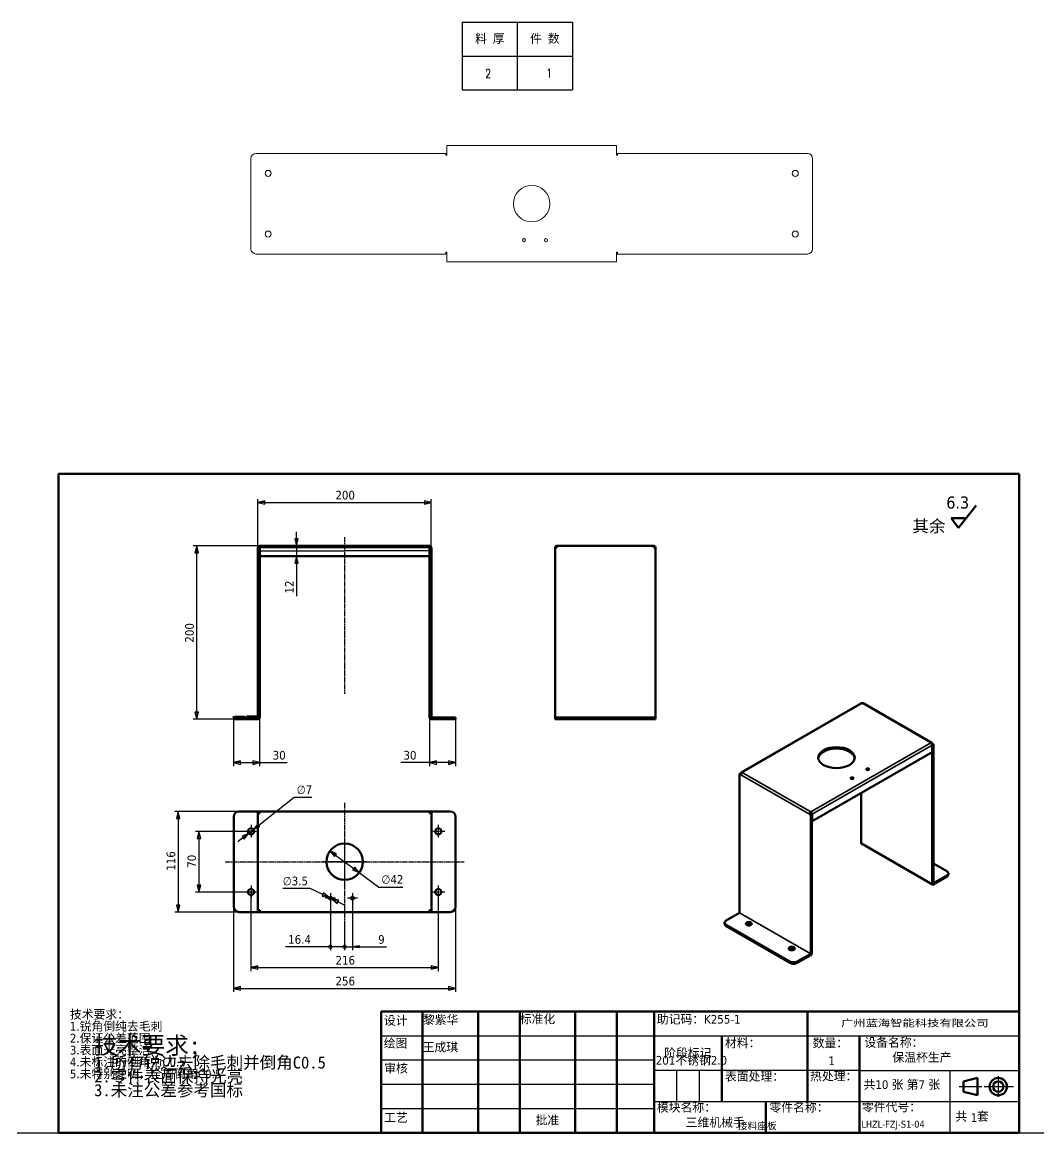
# Model space of a CAD drawing. Header units: millimetres. Extents: x 1472 to 285341, y -86221 to 5170.
# Drawn here: x 20475 to 21648, y -3300 to -2019 of the extents above; entities that cross this region are included whole.
import ezdxf
from ezdxf.enums import TextEntityAlignment as Align

# ---------------------------------------------------------------- set-up
doc = ezdxf.new("R2010")
doc.units = ezdxf.units.MM
doc.linetypes.add('CHAIN', pattern=[0.3543, 0.2362, -0.0295, 0.0591, -0.0295])
for name, color, linetype, lineweight, true_color in [('中心标记 (ISO)', 1, 'Continuous', 25, 0xff0000), ('中心线 (ISO)', 1, 'Continuous', 25, 0xff0000), ('尺寸 (ISO)', 5, 'Continuous', 25, 0x0000ff)]:
    doc.layers.add(name, color=color, linetype=linetype, lineweight=lineweight, true_color=true_color)
for name, color, linetype, lineweight in [('可见 (ISO)', 7, 'Continuous', 50), ('可见窄的 (ISO)', 7, 'Continuous', 35), ('图框 (ISO)', 7, 'Continuous', 70), ('标题 (ISO)', 7, 'Continuous', 50), ('符号 (ISO)', 7, 'Continuous', 25)]:
    doc.layers.add(name, color=color, linetype=linetype, lineweight=lineweight)
doc.styles.add('DIM', font='romans.shx', dxfattribs={"width": 0.8, "bigfont": 'bigfont.shx'})
doc.styles.get("Standard").update_dxf_attribs({"font": 'arial.ttf'})
doc.styles.add('文本样式19', font='tahoma.ttf')
doc.styles.add('文本样式91', font='tahoma.ttf')
doc.styles.add('注释文本 (ISO)', font='tahoma.ttf')
doc.dimstyles.get("Standard").update_dxf_attribs({"dimtxt": 0.18, "dimasz": 0.18, "dimexe": 0.18, "dimexo": 0.0625, "dimgap": 0.09, "dimtad": 0, "dimtih": 1, "dimtoh": 1, "dimdec": 4, "dimzin": 0, "dimdsep": 46, "dimtxsty": 'Standard', "dimcen": 0.09, "dimadec": 0, "dimazin": 0, "dimtfac": 1, "dimtdec": 4, "dimtofl": 0, "dimtmove": 0, "dimatfit": 3, "dimfxl": 0, "dimtolj": 1, "dimtzin": 0, "dimarcsym": 0})
doc.dimstyles.new('默认 (GB)', dxfattribs={"dimscale": 4, "dimtxt": 2.5, "dimasz": 2, "dimexe": 1, "dimexo": 0, "dimgap": 0.75, "dimtad": 1, "dimtoh": 1, "dimrnd": 1e-08, "dimdsep": 46, "dimtxsty": '注释文本 (ISO)', "dimblk": 'Filled-1', "dimcen": 0.09, "dimdle": 10, "dimclrd": 256, "dimclre": 256, "dimclrt": 256, "dimaunit": 1, "dimazin": 2, "dimtfac": 0.8, "dimtdec": 3, "dimtmove": 0, "dimatfit": 3, "dimldrblk": 'Filled-2', "dimfxl": 0, "dimtolj": 1, "dimtzin": 0, "dimlwd": -1, "dimlwe": -1, "dimarcsym": 0})

# ---------------------------------------------------------------- blocks, each defined once
blk = doc.blocks.new('图框 A3-A4')
at = {"layer": '图框 (ISO)'}
for p, q in [((287, 200), (10, 200)), ((10, 200), (10, 10)), ((287, 10), (287, 200)), ((10, 10), (287, 10))]:
    blk.add_line(p, q, dxfattribs=at)
blk = doc.blocks.new('标题栏 GB1')
at = {"layer": '标题 (ISO)'}
for p, q in [((361.15, 211.7), (366.21, 218.12)), ((361.15, 211.7), (359.01, 214.46)), ((359.01, 214.46), (363.33, 214.46)), ((194.57, 65.23), (194.57, 72.23)), ((194.57, 72.23), (378.57, 72.23)), ((206.57, 65.23), (206.57, 72.23)), ((222.57, 65.23), (222.57, 72.23)), ((234.57, 65.23), (234.57, 72.23)), ((250.57, 65.23), (250.57, 72.23)), ((262.57, 65.23), (262.57, 72.23)), ((273.31, 65.23), (273.31, 72.23)), ((317.57, 65.23), (317.57, 72.23)), ((378.57, 72.23), (378.57, 65.23)), ((194.57, 37.23), (194.57, 65.23)), ((206.57, 37.23), (206.57, 65.23)), ((222.57, 44.23), (222.57, 65.23)), ((234.57, 37.23), (234.57, 65.23)), ((250.57, 37.23), (250.57, 65.23)), ((262.57, 37.23), (262.57, 65.23)), ((273.31, 65.23), (273.31, 37.23)), ((317.57, 55.23), (317.57, 65.23)), ((378.57, 65.23), (378.57, 37.23)), ((317.57, 55.23), (317.57, 46.23)), ((366.57, 53.06), (362.57, 52.06)), ((362.57, 52.06), (362.57, 49.06)), ((366.57, 48.06), (366.57, 53.06)), ((362.57, 49.06), (366.57, 48.06)), ((305.57, 46.23), (305.57, 37.23)), ((222.57, 44.23), (222.57, 37.23)), ((378.57, 37.23), (194.57, 37.23))]:
    blk.add_line(p, q, dxfattribs=at)
at = {"layer": '标题 (ISO)', "lineweight": 25}
for p, q in [((194.57, 65.23), (273.31, 65.23)), ((273.31, 65.23), (378.57, 65.23)), ((194.57, 58.23), (273.31, 58.23)), ((332.57, 55.23), (273.31, 55.23)), ((279.81, 55.23), (279.81, 46.23)), ((286.31, 55.23), (286.31, 46.23)), ((332.57, 55.23), (378.57, 55.23)), ((358.57, 55.23), (358.57, 46.23)), ((372.58, 53.56), (372.58, 47.56)), ((194.57, 51.23), (273.31, 51.23)), ((361.32, 50.56), (367.88, 50.56)), ((368.55, 50.56), (370.07, 50.56)), ((370.07, 50.56), (376.97, 50.56)), ((273.31, 46.23), (378.57, 46.23)), ((358.57, 46.23), (358.57, 37.23)), ((194.57, 44.23), (273.31, 44.23))]:
    blk.add_line(p, q, dxfattribs=at)
at = {"layer": '标题 (ISO)', "lineweight": 50}
for p, q in [((292.81, 65.23), (292.81, 46.23)), ((332.57, 65.23), (332.57, 37.23))]:
    blk.add_line(p, q, dxfattribs=at)
at = {"layer": '标题 (ISO)'}
for radius in [2.5, 1.5]:
    blk.add_circle((372.57, 50.56), radius, dxfattribs=at)
at = {"layer": '标题 (ISO)', "style": '注释文本 (ISO)'}
blk.add_text('阶段标记', height=2.5, dxfattribs=at).set_placement((283.06, 60.23), align=Align.MIDDLE_CENTER)
for s, insert, char_height, attachment_point in [('\\fTahoma|b0|i0;\\H3.5000;6.3', (357.6, 220.71), 3.5, 1), ('\\fTahoma|b0|i0;\\H3.5000;其余', (347.8, 213.91), 3.5, 1), ('\\fTahoma|b0|i0;设计', (195.38, 70.83), 2.5, 1), ('\\f仿宋|b0|i0;\\H2.5000;黎紫华', (206.66, 71.05), 2.5, 1), ('\\fTahoma|b0|i0;标准化', (234.57, 71.28), 2.5, 1), ('助记码：K255-1', (274.11, 71.21), 2.5, 1), ('\\fTahoma|b0|i0;\\W1.30;\\H2.0000;广州\\fArial|b0|i0;\\W1.30;\\H2.0000;蓝海\\fTahoma|b0|i0;\\W1.30;\\H2.0000;智能科技有限公司', (348.5, 68.73), 2, 5), ('\\fTahoma|b0|i0;绘图', (195.35, 64.28), 2.5, 1), ('\\fTahoma|b0|i0;材料：', (293.76, 64.39), 2.5, 1), ('\\fTahoma|b0|i0;数量：', (319.04, 64.37), 2.5, 1), ('\\fTahoma|b0|i0;设备名称：', (333.96, 64.5), 2.5, 1), ('保温杯生产', (342.05, 60.22), 2.5, 1), ('\\fTahoma|b0|i0;审核', (195.48, 57.07), 2.5, 1), ('\\fTahoma|b0|i0;热处理：', (318.29, 54.82), 2.5, 1), ('\\fTahoma|b0|i0;模块名称：', (274.14, 45.81), 2.5, 1), ('\\fTahoma|b0|i0;零件名称：', (306.59, 45.8), 2.5, 1), ('\\fTahoma|b0|i0;零件代号：', (333.25, 45.9), 2.5, 1), ('\\fTahoma|b0|i0;批准', (242.57, 40.73), 2.5, 5), ('三维机械手', (282.42, 41.45), 2.5, 1), ('1', (364.63, 42.81), 2.5, 1)]:
    blk.add_mtext(s, dxfattribs=dict(at, insert=insert, char_height=char_height, attachment_point=attachment_point))
at = {"layer": '标题 (ISO)', "insert": (104.85, 72.61), "char_height": 2.5, "attachment_point": 1, "line_spacing_factor": 0.823237, "style": '注释文本 (ISO)'}
blk.add_mtext('\\fTahoma|b0|i0;技术要求：\\P1.锐角倒纯去毛刺\\P2.保证公差范围\\P3.表面光亮整洁\\P4.未标注的倒角为C0.5\\P5.未特别注明，全周倒角C0.5\\P', dxfattribs=at)
at = {"layer": '标题 (ISO)', "char_height": 2.5, "attachment_point": 1, "style": '注释文本 (ISO)'}
for s, insert, width in [('\\f仿宋|b0|i0;\\H2.5000;王成琪', (206.57, 63.16), 11.2281), ('\\fTahoma|b0|i0;表面处理：', (293.74, 54.71), 17.19), ('\\fTahoma|b0|i0;工艺', (195.45, 42.85), 6.876), ('\\fTahoma|b0|i0;  共   套', (358.32, 43.18), 17.7919)]:
    blk.add_mtext(s, dxfattribs=dict(at, insert=insert, width=width))
at = {"layer": '标题 (ISO)', "insert": (333.72, 52.37), "char_height": 2.5, "width": 27.2374, "attachment_point": 1, "line_spacing_factor": 0.987884, "style": '注释文本 (ISO)'}
blk.add_mtext('共10 张 第7 张', dxfattribs=at)
at = {"layer": '标题 (ISO)'}
for tag, p, height, style in [('材料_001', (293.5, 56.7), 2.5, '注释文本 (ISO)'), ('零件代号_001', (306.4, 37.87), 2, '文本样式91'), ('描述_001', (333.1, 38.7), 2, '文本样式91')]:
    blk.add_attdef(tag, p, '', height=height, dxfattribs=dict(at, style=style))
at = {"layer": '标题 (ISO)', "style": '文本样式91'}
blk.add_attdef('热处理', text='', height=2, dxfattribs=at).set_placement((318.2, 50.63), align=Align.TOP_LEFT)
at = {"layer": '标题 (ISO)', "style": '文本样式19'}
for tag, p in [('工程核准人', (256.57, 40.73)), ('工程批准日期', (267.94, 40.73))]:
    blk.add_attdef(tag, text='', height=1, dxfattribs=at).set_placement(p, align=Align.MIDDLE_CENTER)
blk = doc.blocks.new('Filled-1')
at = {"color": 0}
for p, q in [((0, 0), (-1, 0.25)), ((-1, 0.25), (-1, -0.25)), ((-1, 0), (0, 0)), ((-1, -0.25), (0, 0))]:
    blk.add_line(p, q, dxfattribs=at)
at = {"color": 0, "flags": 128}
blk.add_lwpolyline([(-1, -0.25), (0, 0), (-1, 0.25), (-1, -0.25)], dxfattribs=at)
at = {"color": 0}
blk.add_solid([(-1, -0.25), (0, 0), (-1, 0.25), (-1, -0.25)], dxfattribs=at)
blk = doc.blocks.new('*D535')
at = {"layer": 'Defpoints', "color": 0, "transparency": 16777216}
for p in [(20724.9, -2929.6), (20654.9, -3045.6), (20724.9, -3045.6)]:
    blk.add_point(p, dxfattribs=at)
at = {"layer": '尺寸 (ISO)', "transparency": 16777216}
for p, q in [((20724.9, -2929.6), (20650.9, -2929.6)), ((20654.9, -2937.6), (20654.9, -3037.6)), ((20724.9, -3045.6), (20650.9, -3045.6))]:
    blk.add_line(p, q, dxfattribs=at)
at = {"layer": '尺寸 (ISO)', "transparency": 16777216, "xscale": 8, "yscale": 8, "zscale": 8}
for p, rotation in [((20654.9, -2929.6), 90), ((20654.9, -3045.6), 270)]:
    blk.add_blockref('Filled-1', p, dxfattribs=dict(at, rotation=rotation))
at = {"layer": '尺寸 (ISO)', "transparency": 16777216, "insert": (20641.5, -2997.9), "char_height": 10, "attachment_point": 1, "rotation": 90, "style": '注释文本 (ISO)'}
blk.add_mtext('\\A1;116', dxfattribs=at)
blk = doc.blocks.new('Filled-2')
at = {"color": 0}
for p, q in [((0, 0), (-1, 0.125)), ((-1, 0.125), (-1, -0.125)), ((-1, 0), (0, 0)), ((-1, -0.125), (0, 0))]:
    blk.add_line(p, q, dxfattribs=at)
at = {"color": 0, "flags": 128}
blk.add_lwpolyline([(-1, -0.125), (0, 0), (-1, 0.125), (-1, -0.125)], dxfattribs=at)
at = {"color": 0}
blk.add_solid([(-1, -0.125), (0, 0), (-1, 0.125), (-1, -0.125)], dxfattribs=at)
blk = doc.blocks.new('*D536')
at = {"layer": 'Defpoints', "color": 0, "transparency": 16777216}
for p in [(20738.9, -2952.6), (20678.9, -3022.6), (20738.9, -3022.6)]:
    blk.add_point(p, dxfattribs=at)
at = {"layer": '尺寸 (ISO)', "transparency": 16777216}
for p, q in [((20738.9, -2952.6), (20674.9, -2952.6)), ((20678.9, -2960.6), (20678.9, -3014.6)), ((20738.9, -3022.6), (20674.9, -3022.6))]:
    blk.add_line(p, q, dxfattribs=at)
at = {"layer": '尺寸 (ISO)', "transparency": 16777216, "xscale": 8, "yscale": 8, "zscale": 8}
for p, rotation in [((20678.9, -2952.6), 90), ((20678.9, -3022.6), 270)]:
    blk.add_blockref('Filled-1', p, dxfattribs=dict(at, rotation=rotation))
at = {"layer": '尺寸 (ISO)', "transparency": 16777216, "insert": (20665.5, -2994.5), "char_height": 10, "attachment_point": 1, "rotation": 90, "style": '注释文本 (ISO)'}
blk.add_mtext('\\A1;70', dxfattribs=at)
blk = doc.blocks.new('*D537')
at = {"layer": 'Defpoints', "color": 0, "transparency": 16777216}
for p in [(20738.9, -3022.6), (20954.9, -3022.6), (20954.9, -3109.6)]:
    blk.add_point(p, dxfattribs=at)
at = {"layer": '尺寸 (ISO)', "transparency": 16777216}
for p, q in [((20738.9, -3022.6), (20738.9, -3113.6)), ((20954.9, -3022.6), (20954.9, -3113.6)), ((20746.9, -3109.6), (20946.9, -3109.6))]:
    blk.add_line(p, q, dxfattribs=at)
at = {"layer": '尺寸 (ISO)', "transparency": 16777216, "xscale": 8, "yscale": 8, "zscale": 8, "rotation": 180}
blk.add_blockref('Filled-1', (20738.9, -3109.6), dxfattribs=at)
at = {"layer": '尺寸 (ISO)', "transparency": 16777216, "xscale": 8, "yscale": 8, "zscale": 8}
blk.add_blockref('Filled-1', (20954.9, -3109.6), dxfattribs=at)
at = {"layer": '尺寸 (ISO)', "transparency": 16777216, "insert": (20836.4, -3096.2), "char_height": 10, "attachment_point": 1, "style": '注释文本 (ISO)'}
blk.add_mtext('\\A1;216', dxfattribs=at)
blk = doc.blocks.new('*D538')
at = {"layer": 'Defpoints', "color": 0, "transparency": 16777216}
for p in [(20718.9, -2823.2), (20748.9, -2821.1), (20748.9, -2873.2)]:
    blk.add_point(p, dxfattribs=at)
at = {"layer": '尺寸 (ISO)', "transparency": 16777216}
for p, q in [((20718.9, -2823.2), (20718.9, -2877.2)), ((20748.9, -2821.1), (20748.9, -2877.2)), ((20726.9, -2873.2), (20740.9, -2873.2)), ((20748.9, -2873.2), (20780.7, -2873.2))]:
    blk.add_line(p, q, dxfattribs=at)
at = {"layer": '尺寸 (ISO)', "transparency": 16777216, "xscale": 8, "yscale": 8, "zscale": 8, "rotation": 180}
blk.add_blockref('Filled-1', (20718.9, -2873.2), dxfattribs=at)
at = {"layer": '尺寸 (ISO)', "transparency": 16777216, "xscale": 8, "yscale": 8, "zscale": 8}
blk.add_blockref('Filled-1', (20748.9, -2873.2), dxfattribs=at)
at = {"layer": '尺寸 (ISO)', "transparency": 16777216, "insert": (20763.9, -2859.7), "char_height": 10, "attachment_point": 1, "style": '注释文本 (ISO)'}
blk.add_mtext('\\A1;30', dxfattribs=at)
blk = doc.blocks.new('*D539')
at = {"layer": 'Defpoints', "color": 0, "transparency": 16777216}
for p in [(20676.3, -2623.2), (20749, -2623.2), (20724.9, -2823.2)]:
    blk.add_point(p, dxfattribs=at)
at = {"layer": '尺寸 (ISO)', "transparency": 16777216}
for p, q in [((20749, -2623.2), (20672.3, -2623.2)), ((20676.3, -2815.2), (20676.3, -2631.2)), ((20724.9, -2823.2), (20672.3, -2823.2))]:
    blk.add_line(p, q, dxfattribs=at)
at = {"layer": '尺寸 (ISO)', "transparency": 16777216, "xscale": 8, "yscale": 8, "zscale": 8}
for p, rotation in [((20676.3, -2623.2), 90), ((20676.3, -2823.2), 270)]:
    blk.add_blockref('Filled-1', p, dxfattribs=dict(at, rotation=rotation))
at = {"layer": '尺寸 (ISO)', "transparency": 16777216, "insert": (20662.9, -2734.8), "char_height": 10, "attachment_point": 1, "rotation": 90, "style": '注释文本 (ISO)'}
blk.add_mtext('\\A1;200', dxfattribs=at)
blk = doc.blocks.new('*D540')
at = {"layer": 'Defpoints', "color": 0, "transparency": 16777216}
for p in [(20944.9, -2821.1), (20974.9, -2823.2), (20944.9, -2873.2)]:
    blk.add_point(p, dxfattribs=at)
at = {"layer": '尺寸 (ISO)', "transparency": 16777216}
for p, q in [((20944.9, -2821.1), (20944.9, -2877.2)), ((20974.9, -2823.2), (20974.9, -2877.2)), ((20944.9, -2873.2), (20911.8, -2873.2)), ((20966.9, -2873.2), (20952.9, -2873.2))]:
    blk.add_line(p, q, dxfattribs=at)
at = {"layer": '尺寸 (ISO)', "transparency": 16777216, "xscale": 8, "yscale": 8, "zscale": 8, "rotation": 180}
blk.add_blockref('Filled-1', (20944.9, -2873.2), dxfattribs=at)
at = {"layer": '尺寸 (ISO)', "transparency": 16777216, "xscale": 8, "yscale": 8, "zscale": 8}
blk.add_blockref('Filled-1', (20974.9, -2873.2), dxfattribs=at)
at = {"layer": '尺寸 (ISO)', "transparency": 16777216, "insert": (20914.8, -2859.7), "char_height": 10, "attachment_point": 1, "style": '注释文本 (ISO)'}
blk.add_mtext('\\A1;30', dxfattribs=at)
blk = doc.blocks.new('*D541')
at = {"layer": 'Defpoints', "color": 0, "transparency": 16777216}
for p in [(20800.2, -2623.2), (20791.5, -2635.2), (20800.2, -2635.2)]:
    blk.add_point(p, dxfattribs=at)
at = {"layer": '尺寸 (ISO)', "transparency": 16777216}
for p, q in [((20791.5, -2615.2), (20791.5, -2607.2)), ((20791.5, -2623.2), (20791.5, -2635.2)), ((20791.5, -2643.2), (20791.5, -2681.2))]:
    blk.add_line(p, q, dxfattribs=at)
at = {"layer": '尺寸 (ISO)', "transparency": 16777216, "xscale": 8, "yscale": 8, "zscale": 8}
for p, rotation in [((20791.5, -2623.2), 270), ((20791.5, -2635.2), 90)]:
    blk.add_blockref('Filled-1', p, dxfattribs=dict(at, rotation=rotation))
at = {"layer": '尺寸 (ISO)', "transparency": 16777216, "insert": (20778.3, -2678.2), "char_height": 10, "attachment_point": 1, "rotation": 90, "style": '注释文本 (ISO)'}
blk.add_mtext('\\A1;12', dxfattribs=at)
blk = doc.blocks.new('*D542')
at = {"layer": 'Defpoints', "color": 0, "transparency": 16777216}
for p in [(20946.9, -2573.2), (20746.9, -2625.3), (20946.9, -2625.3)]:
    blk.add_point(p, dxfattribs=at)
at = {"layer": '尺寸 (ISO)', "transparency": 16777216}
for p, q in [((20746.9, -2625.3), (20746.9, -2569.2)), ((20754.9, -2573.2), (20938.9, -2573.2)), ((20946.9, -2625.3), (20946.9, -2569.2))]:
    blk.add_line(p, q, dxfattribs=at)
at = {"layer": '尺寸 (ISO)', "transparency": 16777216, "xscale": 8, "yscale": 8, "zscale": 8, "rotation": 180}
blk.add_blockref('Filled-1', (20746.9, -2573.2), dxfattribs=at)
at = {"layer": '尺寸 (ISO)', "transparency": 16777216, "xscale": 8, "yscale": 8, "zscale": 8}
blk.add_blockref('Filled-1', (20946.9, -2573.2), dxfattribs=at)
at = {"layer": '尺寸 (ISO)', "transparency": 16777216, "insert": (20836.3, -2559.7), "char_height": 10, "attachment_point": 1, "style": '注释文本 (ISO)'}
blk.add_mtext('\\A1;200', dxfattribs=at)
blk = doc.blocks.new('*D543')
at = {"layer": 'Defpoints', "color": 0, "transparency": 16777216}
for p in [(20736.2, -2954.8), (20741.7, -2950.4)]:
    blk.add_point(p, dxfattribs=at)
at = {"layer": '尺寸 (ISO)', "transparency": 16777216}
for p, q in [((20748, -2945.4), (20788.7, -2913.1)), ((20788.7, -2913.1), (20809, -2913.1)), ((20736.2, -2954.8), (20741.7, -2950.4)), ((20729.9, -2959.7), (20723.7, -2964.7))]:
    blk.add_line(p, q, dxfattribs=at)
at = {"layer": '尺寸 (ISO)', "transparency": 16777216, "xscale": 8, "yscale": 8, "zscale": 8}
for p, rotation in [((20741.7, -2950.4), 218.4166436219486), ((20736.2, -2954.8), 38.41664362194857)]:
    blk.add_blockref('Filled-1', p, dxfattribs=dict(at, rotation=rotation))
at = {"layer": '尺寸 (ISO)', "transparency": 16777216, "insert": (20791.7, -2899.4), "char_height": 10, "attachment_point": 1, "style": '注释文本 (ISO)'}
blk.add_mtext('\\A1;∅7', dxfattribs=at)
blk = doc.blocks.new('*D544')
at = {"layer": 'Defpoints', "color": 0, "transparency": 16777216}
for p in [(20718.9, -3039.6), (20974.9, -3039.6), (20974.9, -3133.6)]:
    blk.add_point(p, dxfattribs=at)
at = {"layer": '尺寸 (ISO)', "transparency": 16777216}
for p, q in [((20718.9, -3039.6), (20718.9, -3137.6)), ((20974.9, -3039.6), (20974.9, -3137.6)), ((20726.9, -3133.6), (20966.9, -3133.6))]:
    blk.add_line(p, q, dxfattribs=at)
at = {"layer": '尺寸 (ISO)', "transparency": 16777216, "xscale": 8, "yscale": 8, "zscale": 8, "rotation": 180}
blk.add_blockref('Filled-1', (20718.9, -3133.6), dxfattribs=at)
at = {"layer": '尺寸 (ISO)', "transparency": 16777216, "xscale": 8, "yscale": 8, "zscale": 8}
blk.add_blockref('Filled-1', (20974.9, -3133.6), dxfattribs=at)
at = {"layer": '尺寸 (ISO)', "transparency": 16777216, "insert": (20836.4, -3120.2), "char_height": 10, "attachment_point": 1, "style": '注释文本 (ISO)'}
blk.add_mtext('\\A1;256', dxfattribs=at)
blk = doc.blocks.new('*D545')
at = {"layer": 'Defpoints', "color": 0, "transparency": 16777216}
for p in [(20830, -2975.1), (20863.8, -3000.1)]:
    blk.add_point(p, dxfattribs=at)
at = {"layer": '尺寸 (ISO)', "transparency": 16777216}
for p, q in [((20836.5, -2979.9), (20857.4, -2995.3)), ((20863.8, -3000.1), (20886.4, -3016.7)), ((20886.4, -3016.7), (20914.1, -3016.7))]:
    blk.add_line(p, q, dxfattribs=at)
at = {"layer": '尺寸 (ISO)', "transparency": 16777216, "xscale": 8, "yscale": 8, "zscale": 8}
for p, rotation in [((20830, -2975.1), 143.5668927253), ((20863.8, -3000.1), 323.5668927253)]:
    blk.add_blockref('Filled-1', p, dxfattribs=dict(at, rotation=rotation))
at = {"layer": '尺寸 (ISO)', "transparency": 16777216, "insert": (20889.4, -3002.9), "char_height": 10, "attachment_point": 1, "style": '注释文本 (ISO)'}
blk.add_mtext('\\A1;∅42', dxfattribs=at)
blk = doc.blocks.new('_DotSmall')
at = {"color": 0, "linetype": 'ByBlock', "const_width": 0.5}
blk.add_lwpolyline([(-0.0625, 0, 1), (0.0625, 0, 1)], format="xyb", close=True, dxfattribs=at)
blk = doc.blocks.new('*D546')
at = {"layer": 'Defpoints', "color": 0, "transparency": 16777216}
for p in [(20830.5, -3029.6), (20846.9, -3055.6), (20846.9, -3085.6)]:
    blk.add_point(p, dxfattribs=at)
at = {"layer": '尺寸 (ISO)', "transparency": 16777216}
for p, q in [((20830.5, -3029.6), (20830.5, -3089.6)), ((20846.9, -3055.6), (20846.9, -3089.6)), ((20830.5, -3085.6), (20778.8, -3085.6)), ((20846.9, -3085.6), (20830.5, -3085.6)), ((20846.9, -3085.6), (20854.9, -3085.6))]:
    blk.add_line(p, q, dxfattribs=at)
at = {"layer": '尺寸 (ISO)', "transparency": 16777216, "xscale": 8, "yscale": 8, "zscale": 8}
blk.add_blockref('_DotSmall', (20830.5, -3085.6), dxfattribs=at)
at = {"layer": '尺寸 (ISO)', "transparency": 16777216, "xscale": 8, "yscale": 8, "zscale": 8, "rotation": 180}
blk.add_blockref('_DotSmall', (20846.9, -3085.6), dxfattribs=at)
at = {"layer": '尺寸 (ISO)', "transparency": 16777216, "insert": (20781.8, -3072.2), "char_height": 10, "attachment_point": 1, "style": '注释文本 (ISO)'}
blk.add_mtext('\\A1;16.4', dxfattribs=at)
blk = doc.blocks.new('*D547')
at = {"layer": 'Defpoints', "color": 0, "transparency": 16777216}
for p in [(20855.9, -3029.6), (20846.9, -3055.6), (20855.9, -3085.6)]:
    blk.add_point(p, dxfattribs=at)
at = {"layer": '尺寸 (ISO)', "transparency": 16777216}
for p, q in [((20855.9, -3029.6), (20855.9, -3089.6)), ((20846.9, -3055.6), (20846.9, -3089.6)), ((20846.9, -3085.6), (20838.9, -3085.6)), ((20846.9, -3085.6), (20855.9, -3085.6)), ((20863.9, -3085.6), (20895.1, -3085.6))]:
    blk.add_line(p, q, dxfattribs=at)
at = {"layer": '尺寸 (ISO)', "transparency": 16777216, "xscale": 8, "yscale": 8, "zscale": 8}
blk.add_blockref('_DotSmall', (20846.9, -3085.6), dxfattribs=at)
at = {"layer": '尺寸 (ISO)', "transparency": 16777216, "xscale": 8, "yscale": 8, "zscale": 8, "rotation": 180}
blk.add_blockref('Filled-2', (20855.9, -3085.6), dxfattribs=at)
at = {"layer": '尺寸 (ISO)', "transparency": 16777216, "insert": (20885.6, -3072.2), "char_height": 10, "attachment_point": 1, "style": '注释文本 (ISO)'}
blk.add_mtext('\\A1;9', dxfattribs=at)
blk = doc.blocks.new('*D548')
at = {"layer": 'Defpoints', "color": 0, "transparency": 16777216}
for p in [(20829, -3028.8), (20832.1, -3030.3)]:
    blk.add_point(p, dxfattribs=at)
at = {"layer": '尺寸 (ISO)', "transparency": 16777216}
for p, q in [((20807.3, -3018.4), (20775.6, -3018.4)), ((20821.7, -3025.4), (20807.3, -3018.4)), ((20832.1, -3030.3), (20829, -3028.8)), ((20839.3, -3033.8), (20846.5, -3037.3))]:
    blk.add_line(p, q, dxfattribs=at)
at = {"layer": '尺寸 (ISO)', "transparency": 16777216, "xscale": 8, "yscale": 8, "zscale": 8}
for p, rotation in [((20829, -3028.8), 334.324461017228), ((20832.1, -3030.3), 154.324461017228)]:
    blk.add_blockref('Filled-1', p, dxfattribs=dict(at, rotation=rotation))
at = {"layer": '尺寸 (ISO)', "transparency": 16777216, "insert": (20775.6, -3004.7), "char_height": 10, "attachment_point": 1, "style": '注释文本 (ISO)'}
blk.add_mtext('\\A1;∅3.5', dxfattribs=at)
blk = doc.blocks.new('加工')
at = {"layer": '符号 (ISO)', "insert": (-36.68, 11.05), "char_height": 2.5, "width": 80.4946, "attachment_point": 1, "line_spacing_factor": 0.683636, "style": '注释文本 (ISO)'}
blk.add_mtext('{\\fFangSong|b0|i0|c134|p49;\\H2x;技术要求\\fFangSong|b0|i0|c0|p49;;\\P\\H0.7x;1.\\fFangSong|b0|i0|c134|p49;所有锐边去除毛刺并倒角\\fFangSong|b0|i0|c0|p49;C0.5\\H2.12498x; \\H0.47059x;\\P2.\\fFangSong|b0|i0|c134|p49;零件表面保持光亮\\H1.84035x; \\H0.54337x;\\P\\fFangSong|b0|i0|c0|p49;3.\\fFangSong|b0|i0|c134|p49;未注公差参考国标\\H1.80945x; }', dxfattribs=at)
blk = doc.blocks.new('*D549')
at = {"color": 0, "lineweight": -2, "transparency": 16777216}
for p, q in [((20718.9, -2821), (20718.9, -2819.6)), ((20720.7, -2819.8), (20732.2, -2819.8)), ((20745.1, -2819.8), (20733.7, -2819.8)), ((20746.9, -2821), (20746.9, -2819.6))]:
    blk.add_line(p, q, dxfattribs=at)
at = {"color": 0, "transparency": 16777216}
for points in [[(20720.7, -2819.5), (20720.7, -2820.1), (20718.9, -2819.8)], [(20745.1, -2819.5), (20745.1, -2820.1), (20746.9, -2819.8)]]:
    blk.add_solid(points, dxfattribs=at)
at = {"layer": 'Defpoints', "color": 0, "transparency": 16777216}
for p in [(20718.9, -2819.8), (20718.9, -2821.1), (20746.9, -2821.1)]:
    blk.add_point(p, dxfattribs=at)
at = {"color": 0, "transparency": 16777216, "insert": (20732.9, -2819.8), "char_height": 0.25, "attachment_point": 5}
blk.add_mtext('\\A1;28.0000', dxfattribs=at)
blk = doc.blocks.new('*D550')
at = {"color": 0, "lineweight": -2, "transparency": 16777216}
for p, q in [((20749, -2625.3), (20749, -2629.3)), ((20944.8, -2625.3), (20944.8, -2629.3)), ((20750.8, -2629.1), (20846.2, -2629.1)), ((20943, -2629.1), (20847.7, -2629.1))]:
    blk.add_line(p, q, dxfattribs=at)
at = {"color": 0, "transparency": 16777216}
for points in [[(20750.8, -2628.8), (20750.8, -2629.4), (20749, -2629.1)], [(20943, -2628.8), (20943, -2629.4), (20944.8, -2629.1)]]:
    blk.add_solid(points, dxfattribs=at)
at = {"layer": 'Defpoints', "color": 0, "transparency": 16777216}
for p in [(20749, -2625.3), (20944.8, -2625.3), (20944.8, -2629.1)]:
    blk.add_point(p, dxfattribs=at)
at = {"color": 0, "transparency": 16777216, "insert": (20846.9, -2629.1), "char_height": 0.25, "attachment_point": 5}
blk.add_mtext('\\A1;195.8000', dxfattribs=at)
blk = doc.blocks.new('*D551')
at = {"color": 0, "lineweight": -2, "transparency": 16777216}
for p, q in [((20749.1, -2625.3), (20749.7, -2625.3)), ((20749.6, -2627.1), (20749.6, -2723)), ((20749.6, -2819.4), (20749.6, -2723.4)), ((20749.1, -2821.2), (20749.7, -2821.2))]:
    blk.add_line(p, q, dxfattribs=at)
at = {"color": 0, "transparency": 16777216}
for points in [[(20749.3, -2627.1), (20749.9, -2627.1), (20749.6, -2625.3)], [(20749.3, -2819.4), (20749.9, -2819.4), (20749.6, -2821.2)]]:
    blk.add_solid(points, dxfattribs=at)
at = {"layer": 'Defpoints', "color": 0, "transparency": 16777216}
for p in [(20749, -2625.3), (20749, -2821.2), (20749.6, -2821.2)]:
    blk.add_point(p, dxfattribs=at)
at = {"color": 0, "transparency": 16777216, "insert": (20749.6, -2723.2), "char_height": 0.25, "attachment_point": 5}
blk.add_mtext('\\A1;195.9000', dxfattribs=at)
blk = doc.blocks.new('*T31')
at = {"color": 0, "linetype": 'ByBlock', "lineweight": -2, "transparency": 16777216}
for p, q in [((0, 0), (127, 0)), ((0, 0), (0, -78)), ((63.5, 0), (63.5, -78)), ((127, 0), (127, -78)), ((0, -39), (127, -39)), ((0, -78), (127, -78))]:
    blk.add_line(p, q, dxfattribs=at)
at = {"color": 0, "transparency": 16777216, "char_height": 10, "width": 60.5, "attachment_point": 5}
for s, insert in [('{\\fSimSun|b0|i0|c134|p2;料 厚}', (31.75, -19.5)), ('{\\fSimSun|b0|i0|c134|p2;件 数}', (95.25, -19.5))]:
    blk.add_mtext(s, dxfattribs=dict(at, insert=insert))
blk = doc.blocks.new('拆图参数')
blk.add_blockref('*T31', (-63.5, 78))
at = {"style": 'DIM', "width": 0.8}
blk.add_attdef('6', text='', height=10, dxfattribs=at).set_placement((-37.1, 18.9), align=Align.MIDDLE_LEFT)
blk.add_attdef('1', text='', height=10, dxfattribs=at).set_placement((36.6, 19.3), align=Align.MIDDLE_CENTER)

msp = doc.modelspace()

# ---------------------------------------------------------------- linework, layer by layer
at = {"color": 7, "linetype": 'Continuous', "lineweight": 15}
for p, q in [((20964.81998, -2161.60296), (20964.81998, -2172.70296)), ((21160.61998, -2161.60296), (20964.81998, -2161.60296)), ((21160.61998, -2172.70296), (21160.61998, -2161.60296)), ((20738.71998, -2280.60296), (20738.71998, -2176.60296)), ((20744.71998, -2170.60296), (20963.61998, -2170.60296)), ((20963.61998, -2172.70296), (20963.61998, -2170.60296)), ((20964.81998, -2172.70296), (20963.61998, -2172.70296)), ((21161.81998, -2172.70296), (21160.61998, -2172.70296)), ((21161.81998, -2170.60296), (21161.81998, -2172.70296)), ((21380.71998, -2170.60296), (21161.81998, -2170.60296)), ((21386.71998, -2280.60296), (21386.71998, -2176.60296)), ((20963.61998, -2286.60296), (20744.71998, -2286.60296)), ((20963.61998, -2284.50296), (20964.81998, -2284.50296)), ((20963.61998, -2286.60296), (20963.61998, -2284.50296)), ((20964.81998, -2284.50296), (20964.81998, -2295.60296)), ((21160.61998, -2284.50296), (21161.81998, -2284.50296)), ((21160.61998, -2295.60296), (21160.61998, -2284.50296)), ((21161.81998, -2284.50296), (21161.81998, -2286.60296)), ((21161.81998, -2286.60296), (21380.71998, -2286.60296)), ((20964.81998, -2295.60296), (21160.61998, -2295.60296))]:
    msp.add_line(p, q, dxfattribs=at)
for p, q in [((20748.94306, -2625.26466), (20944.94306, -2625.26466)), ((2134.45746, -3300.18267), (59424.02574, -3300.18267))]:
    msp.add_line(p, q)
for centre, radius in [((20758.71998, -2193.60296), 3.5), ((21366.71998, -2193.60296), 3.5), ((21062.71998, -2228.60296), 21), ((20758.71998, -2263.60296), 3.5), ((21366.71998, -2263.60296), 3.5), ((21053.72708, -2270.60296), 1.75), ((21079.12708, -2270.60296), 1.75)]:
    msp.add_circle(centre, radius, dxfattribs=at)
for centre, start, end in [((20744.71998, -2176.60296), 90, 180), ((21380.71998, -2176.60296), 0, 90), ((20744.71998, -2280.60296), 180, 270), ((21380.71998, -2280.60296), 270, 0)]:
    msp.add_arc(centre, 6, start, end, dxfattribs=at)
at = {"layer": '中心标记 (ISO)', "linetype": 'CHAIN', "ltscale": 4.166928}
for p, q in [((20738.94306, -2945.07881), (20738.94306, -2960.07881)), ((20954.94306, -2945.07881), (20954.94306, -2960.07881)), ((20746.44306, -2952.57881), (20731.44306, -2952.57881)), ((20962.44306, -2952.57881), (20947.44306, -2952.57881)), ((20746.44306, -3022.57881), (20731.44306, -3022.57881)), ((20738.94306, -3015.07881), (20738.94306, -3030.07881)), ((20962.44306, -3022.57881), (20947.44306, -3022.57881)), ((20954.94306, -3015.07881), (20954.94306, -3030.07881))]:
    msp.add_line(p, q, dxfattribs=at)
at = {"layer": '中心标记 (ISO)', "linetype": 'CHAIN', "ltscale": 13.889993}
for p, q in [((20846.94306, -2962.57881), (20846.94306, -3012.57881)), ((20871.94306, -2987.57881), (20821.94306, -2987.57881))]:
    msp.add_line(p, q, dxfattribs=at)
at = {"layer": '中心标记 (ISO)', "linetype": 'CHAIN', "ltscale": 3.194621}
for p, q in [((20836.28596, -3029.57881), (20824.78596, -3029.57881)), ((20830.53596, -3023.82881), (20830.53596, -3035.32881)), ((20861.68596, -3029.57881), (20850.18596, -3029.57881)), ((20855.93596, -3023.82881), (20855.93596, -3035.32881))]:
    msp.add_line(p, q, dxfattribs=at)
at = {"layer": '中心线 (ISO)', "linetype": 'CHAIN', "ltscale": 23.990969}
for p, q in [((20846.94306, -2613.16466), (20846.94306, -2793.87826)), ((20846.94306, -2919.57881), (20846.94306, -3055.57881)), ((20708.94306, -2987.57881), (20984.94306, -2987.57881))]:
    msp.add_line(p, q, dxfattribs=at)
at = {"layer": '可见 (ISO)'}
for p, q in [((20748.94306, -2625.26466), (20746.94306, -2625.26466)), ((20746.94306, -2625.26466), (20746.94306, -2821.06466)), ((20748.94306, -2821.06466), (20748.94306, -2625.26466)), ((20749.04306, -2623.16466), (20944.84306, -2623.16466)), ((20749.04306, -2623.16466), (20749.04306, -2625.26466)), ((20749.04306, -2635.16466), (20749.04306, -2625.26466)), ((20944.84306, -2625.26466), (20944.84306, -2623.16466)), ((20944.84306, -2625.26466), (20944.84306, -2635.16466)), ((20946.94306, -2625.26466), (20944.94306, -2625.26466)), ((20944.94306, -2821.06466), (20944.94306, -2625.26466)), ((20946.94306, -2821.06466), (20946.94306, -2625.26466)), ((21091.69837, -2625.26466), (21089.59837, -2625.26466)), ((21089.59837, -2821.06466), (21089.59837, -2625.26466)), ((21091.69837, -2625.26466), (21091.69837, -2623.16466)), ((21091.69837, -2623.16466), (21203.49837, -2623.16466)), ((21203.49837, -2623.16466), (21203.49837, -2625.26466)), ((21205.59837, -2625.26466), (21203.49837, -2625.26466)), ((21205.59837, -2625.26466), (21205.59837, -2821.06466)), ((20944.84306, -2635.16466), (20749.04306, -2635.16466)), ((21442.94234, -2804.72358), (21304.49083, -2884.4525)), ((21524.09282, -2850.24806), (21445.03828, -2804.72358)), ((20718.94306, -2821.16466), (20724.94306, -2821.16466)), ((20718.94306, -2821.16466), (20718.94306, -2823.16466)), ((20724.94306, -2823.16466), (20718.94306, -2823.16466)), ((20724.94306, -2821.16466), (20746.84306, -2821.16466)), ((20724.94306, -2823.16466), (20746.84306, -2823.16466)), ((20968.94306, -2821.16466), (20947.04306, -2821.16466)), ((20947.04306, -2823.16466), (20968.94306, -2823.16466)), ((20968.94306, -2821.16466), (20974.94306, -2821.16466)), ((20974.94306, -2823.16466), (20968.94306, -2823.16466)), ((20974.94306, -2823.16466), (20974.94306, -2821.16466)), ((21089.59837, -2821.16466), (21089.59837, -2821.06466)), ((21089.59837, -2821.16466), (21095.59837, -2821.16466)), ((21089.59837, -2821.16466), (21089.59837, -2823.16466)), ((21095.59837, -2823.16466), (21089.59837, -2823.16466)), ((21095.59837, -2821.16466), (21199.59837, -2821.16466)), ((21095.59837, -2823.16466), (21199.59837, -2823.16466)), ((21199.59837, -2821.16466), (21205.59837, -2821.16466)), ((21205.59837, -2823.16466), (21199.59837, -2823.16466)), ((21205.59837, -2821.16466), (21205.59837, -2821.06466)), ((21205.59837, -2823.16466), (21205.59837, -2821.16466)), ((21524.09688, -2851.46206), (21524.52977, -2851.21277)), ((21524.60048, -2852.88227), (21524.5281, -2852.84059)), ((21524.52977, -2851.21277), (21526.0147, -2852.06788)), ((21524.52977, -2852.92299), (21524.52977, -2861.01671)), ((21526.0147, -2852.06788), (21524.60048, -2852.88227)), ((21524.60048, -3012.958), (21524.60048, -2852.88227)), ((21526.0147, -3012.14361), (21526.0147, -2852.06788)), ((21524.52977, -2861.01671), (21386.07826, -2940.74563)), ((21302.56895, -2886.27232), (21303.98317, -2885.45793)), ((21304.05388, -2887.12743), (21302.56895, -2886.27232)), ((21302.56895, -3046.34805), (21302.56895, -2886.27232)), ((21303.98317, -2885.45793), (21304.45215, -2885.728)), ((21304.05388, -2885.41721), (21304.05388, -2885.49865)), ((21442.5761, -2965.7233), (21442.5761, -2908.21069)), ((20724.94306, -2929.57881), (20746.84306, -2929.57881)), ((20746.84306, -2929.57881), (20746.94306, -2929.57881)), ((20746.94306, -2929.57881), (20748.94306, -2929.57881)), ((20746.94306, -2931.67881), (20746.94306, -2929.57881)), ((20746.94306, -2931.67881), (20749.04306, -2931.67881)), ((20746.94306, -3043.47881), (20746.94306, -2931.67881)), ((20748.94306, -2929.57881), (20748.94306, -2931.67881)), ((20749.04306, -2929.57881), (20944.84306, -2929.57881)), ((20749.04306, -2929.57881), (20749.04306, -2931.67881)), ((20944.84306, -2931.67881), (20944.84306, -2929.57881)), ((20944.84306, -2931.67881), (20946.94306, -2931.67881)), ((20944.94306, -2929.57881), (20946.94306, -2929.57881)), ((20944.94306, -2931.67881), (20944.94306, -2929.57881)), ((20946.94306, -2929.57881), (20946.94306, -2931.67881)), ((20947.04306, -2929.57881), (20946.94306, -2929.57881)), ((20946.94306, -2931.67881), (20946.94306, -3043.47881)), ((20968.94306, -2929.57881), (20947.04306, -2929.57881)), ((21384.52263, -2931.83752), (21383.10842, -2932.65191)), ((21384.59334, -2933.50703), (21383.10842, -2932.65191)), ((21384.52263, -2931.83752), (21386.00755, -2932.69263)), ((21384.59334, -2931.71505), (21384.59334, -2930.07995)), ((21386.00755, -2932.69263), (21384.59334, -2933.50703)), ((21384.66405, -2931.91896), (21384.66405, -2931.83752)), ((21386.00755, -3092.76836), (21386.00755, -2932.69263)), ((21386.07826, -2940.74563), (21386.07826, -2932.65191)), ((20718.94306, -2935.57881), (20718.94306, -3039.57881)), ((20974.94306, -3039.57881), (20974.94306, -2935.57881)), ((21384.59334, -2933.50703), (21384.59334, -3093.58275)), ((21386.00755, -2940.70491), (21386.07826, -2940.74563)), ((21443.01305, -2966.68801), (21525.03744, -3013.92272)), ((21541.57105, -2998.38071), (21526.0147, -2989.4224)), ((21541.57105, -3003.26706), (21526.08541, -3012.18465)), ((21526.08541, -3013.81974), (21541.57105, -3004.90215)), ((21543.3284, -3000.82388), (21543.3284, -3002.45898)), ((20724.94306, -3045.57881), (20746.84306, -3045.57881)), ((20746.84306, -3045.57881), (20746.94306, -3045.57881)), ((20749.04306, -3043.47881), (20746.94306, -3043.47881)), ((20746.94306, -3045.57881), (20746.94306, -3043.47881)), ((20748.94306, -3045.57881), (20746.94306, -3045.57881)), ((20748.94306, -3043.47881), (20748.94306, -3045.57881)), ((20749.04306, -3043.47881), (20749.04306, -3045.57881)), ((20944.84306, -3045.57881), (20749.04306, -3045.57881)), ((20944.84306, -3045.57881), (20944.84306, -3043.47881)), ((20946.94306, -3043.47881), (20944.84306, -3043.47881)), ((20944.94306, -3045.57881), (20944.94306, -3043.47881)), ((20946.94306, -3045.57881), (20944.94306, -3045.57881)), ((20946.94306, -3043.47881), (20946.94306, -3045.57881)), ((20947.04306, -3045.57881), (20946.94306, -3045.57881)), ((20968.94306, -3045.57881), (20947.04306, -3045.57881)), ((21287.0126, -3055.38811), (21302.49824, -3046.47052)), ((21285.25524, -3057.83128), (21285.25524, -3059.46638)), ((21287.0126, -3060.27446), (21360.55171, -3102.62281)), ((21287.0126, -3061.90955), (21360.55171, -3104.25791)), ((21369.03699, -3102.62281), (21384.52263, -3093.70523)), ((21369.03699, -3104.25791), (21384.52263, -3095.34032))]:
    msp.add_line(p, q, dxfattribs=at)
for centre, radius in [((20738.94306, -2952.57881), 3.5), ((20954.94306, -2952.57881), 3.5), ((20846.94306, -2987.57881), 21), ((20738.94306, -3022.57881), 3.5), ((20954.94306, -3022.57881), 3.5), ((20830.53596, -3029.57881), 1.75), ((20855.93596, -3029.57881), 1.75)]:
    msp.add_circle(centre, radius, dxfattribs=at)
for centre, radius, start, end in [((20749.04306, -2625.26466), 2.1, 90, 180), ((20749.04306, -2625.26466), 0.1, 90, 180), ((20944.84306, -2625.26466), 2.1, 0, 90), ((20944.84306, -2625.26466), 0.1, 0, 90), ((21091.69837, -2625.26466), 2.1, 90, 180), ((21091.69837, -2625.26466), 0.1, 90, 180), ((21203.49837, -2625.26466), 2.1, 0, 90), ((21203.49837, -2625.26466), 0.1, 0, 90), ((20746.84306, -2821.06466), 2.1, 270, 0), ((20746.84306, -2821.06466), 0.1, 270, 0), ((20947.04306, -2821.06466), 2.1, 180, 270), ((20947.04306, -2821.06466), 0.1, 180, 270), ((20724.94306, -2935.57881), 6, 90, 180), ((20968.94306, -2935.57881), 6, 0, 90), ((20724.94306, -3039.57881), 6, 180, 270), ((20968.94306, -3039.57881), 6, 270, 0)]:
    msp.add_arc(centre, radius, start, end, dxfattribs=at)
for centre, major_axis, ratio, start_param, end_param in [((21443.99031, -2806.5434), (-1.04797, 1.81983), 0.5780931159, 5.4997208522, 6.2831853072), ((21443.99031, -2806.5434), (1.04797, 1.81983), 0.5780931159, 0, 0.783464455), ((21523.04485, -2852.06788), (1.04797, 1.81983), 0.5780931159, 5.4958534354, 7.0666497622), ((21523.04485, -2852.06788), (1.04797, -1.81983), 0.5780931159, 0.7873318718, 2.3581281986), ((21414.29182, -2869.08835), (21, 0), 0.575861701, 0.0676560556, 3.073936598), ((21450.34925, -2882.5287), (-1.75, 0), 0.575861701, 4.0878853422, 5.3368926186), ((21305.5388, -2886.27232), (-1.04797, 1.81983), 0.5780931159, 5.4997208522, 7.070517179), ((21305.5388, -2886.27232), (-1.04797, -1.81983), 0.5780931159, 3.9250571086, 5.4958534354), ((21432.38873, -2892.87147), (-1.75, 0), 0.575861701, 4.0878853422, 5.3368926186), ((21384.59334, -2931.7968), (1.04797, 1.81983), 0.5780931159, 0.783464455, 2.3542607818), ((21384.59334, -2931.7968), (-0.0499, -0.08666), 0.5780931159, 3.9250571086, 5.4958534354), ((21384.59334, -2931.7968), (-1.04797, 1.81983), 0.5780931159, 3.9289245254, 5.4997208522), ((21384.59334, -2931.7968), (-0.0499, 0.08666), 0.5780931159, 3.9289245254, 5.4997208522), ((21444.06102, -2964.86819), (-1.04797, -1.81983), 0.5780931159, 5.4958534354, 6.2831853072), ((21537.3284, -3000.82388), (6, 0), 0.575861701, 5.4977871438, 7.0685834706), ((21537.3284, -3002.45898), (6, 0), 0.575861701, 5.4977871438, 6.2831853072), ((21526.08541, -3012.10289), (-1.04797, -1.81983), 0.5780931159, 5.4958534354, 7.0666497622), ((21526.08541, -3012.10289), (-0.0499, -0.08666), 0.5780931159, 5.4958534354, 7.0666497622), ((21302.49824, -3046.38877), (0.0499, 0.08666), 0.5780931159, 3.9250571086, 5.4958534354), ((21291.25524, -3057.83128), (-6, 0), 0.575861701, 5.4977871438, 7.0685834706), ((21291.25524, -3059.46638), (-6, 0), 0.575861701, 0, 0.7853981634), ((21313.17556, -3060.68797), (-3.5, 0), 0.575861701, 3.5592570399, 5.8655209209), ((21362.67303, -3089.19167), (-3.5, 0), 0.575861701, 3.5592570399, 5.8655209209), ((21384.52263, -3093.62347), (1.04797, 1.81983), 0.5780931159, 3.9250571086, 5.4958534354), ((21384.52263, -3093.62347), (0.0499, 0.08666), 0.5780931159, 3.9250571086, 5.4958534354), ((21364.79435, -3100.17964), (-6, 0), 0.575861701, 0.7853981634, 2.3561944902), ((21364.79435, -3101.81473), (6, 0), 0.575861701, 3.926990817, 5.4977871438)]:
    msp.add_ellipse(centre, major_axis=major_axis, ratio=ratio, start_param=start_param, end_param=end_param, dxfattribs=at)
for centre, major_axis in [((21414.29182, -2867.45325), (21, 0)), ((21450.34925, -2880.89361), (1.75, 0)), ((21432.38873, -2891.23638), (1.75, 0)), ((21313.17556, -3059.05287), (3.5, 0)), ((21362.67303, -3087.55657), (3.5, 0))]:
    msp.add_ellipse(centre, major_axis=major_axis, ratio=0.575861701, dxfattribs=at)
at = {"layer": '可见窄的 (ISO)'}
for p, q in [((21443.99031, -2804.82655), (21305.5388, -2884.55547)), ((21523.04485, -2850.35103), (21443.99031, -2804.82655)), ((21384.59334, -2930.07995), (21523.04485, -2850.35103)), ((21524.52977, -2852.92299), (21386.07826, -2932.65191)), ((21304.48677, -2885.6665), (21304.05388, -2885.41721)), ((21383.10842, -2932.65191), (21304.05388, -2887.12743)), ((21305.5388, -2884.55547), (21384.59334, -2930.07995)), ((21386.07826, -2932.65191), (21384.66405, -2931.83752)), ((21442.5761, -2965.7233), (21524.60048, -3012.958)), ((21541.57105, -3003.26706), (21541.57105, -3004.90215)), ((21524.60048, -3012.958), (21526.0147, -3012.14361)), ((21526.0147, -3012.14393), (21526.08541, -3012.18465)), ((21526.08541, -3012.18465), (21526.08541, -3013.81974)), ((21384.52263, -3093.70523), (21302.49824, -3046.47052)), ((21302.56895, -3046.34805), (21384.59334, -3093.58275)), ((21287.0126, -3061.90955), (21287.0126, -3060.27446)), ((21384.52263, -3095.34032), (21384.52263, -3093.70523)), ((21384.59334, -3093.58275), (21386.00755, -3092.76836)), ((21360.55171, -3102.62281), (21360.55171, -3104.25791)), ((21369.03699, -3104.25791), (21369.03699, -3102.62281))]:
    msp.add_line(p, q, dxfattribs=at)

# ---------------------------------------------------------------- block references
msp.add_blockref('拆图参数', (21046.10552, -2097.21514)).add_auto_attribs({'1': '1', '6': '2'})
at = {"xscale": 4, "yscale": 4, "zscale": 4}
for name, p in [('图框 A3-A4', (20476.88008, -3340.18267)), ('加工', (20704.71312, -3233.50633))]:
    msp.add_blockref(name, p, dxfattribs=at)
ref = msp.add_blockref('标题栏 GB1', (20110.59552, -3449.08348), dxfattribs=dict(xscale=4, yscale=4, zscale=4))
ref.add_attrib('零件代号_001', '接料座板', (21300.47784, -3296.2083), dxfattribs={"layer": '标题 (ISO)', "height": 8, "style": '文本样式91'})
ref.add_attrib('描述_001', 'LHZL-FZJ-S1-04', (21442.99565, -3294.28485), dxfattribs={"layer": '标题 (ISO)', "height": 8.0000001, "style": '文本样式91'})
ref.add_attrib('材料_001', '201不锈钢2.0', (21205.8275, -3221.57231), dxfattribs={"layer": '标题 (ISO)', "height": 10, "style": '注释文本 (ISO)'})

# ---------------------------------------------------------------- texts
at = {"layer": '符号 (ISO)', "insert": (21404.88008, -3212.18267), "char_height": 10, "attachment_point": 1, "style": '注释文本 (ISO)'}
msp.add_mtext('{1}', dxfattribs=at)

# ---------------------------------------------------------------- dimensions: what is measured, and where the dimension line sits
dim = msp.add_linear_dim(base=(20749.55587, -2821.16466), p1=(20749.04306, -2625.26466), p2=(20749.04306, -2821.16466), angle=90, dimstyle='Standard', override={"dimtxt": 0.25, "dimasz": 1.8})
dim.commit()
dim.dimension.update_dxf_attribs({"geometry": '*D551', "text_midpoint": (20749.55587, -2723.21466)})
for base, p1, p2, picture, middle in [((20944.84306, -2629.08204), (20749.04306, -2625.26466), (20944.84306, -2625.26466), '*D550', (20846.94306, -2629.08204)), ((20718.94306, -2819.78996), (20746.94306, -2821.06466), (20718.94306, -2821.06466), '*D549', (20732.94306, -2819.78996))]:
    dim = msp.add_linear_dim(base=base, p1=p1, p2=p2, dimstyle='Standard', override={"dimtxt": 0.25, "dimasz": 1.8})
    dim.commit()
    dim.dimension.update_dxf_attribs({"geometry": picture, "text_midpoint": middle})
at = {"layer": '尺寸 (ISO)'}
for base, p1, p2, angle, override, picture, middle in [((20946.94306, -2573.16466), (20746.94306, -2625.26466), (20946.94306, -2625.26466), 180, {"dimtoh": 0, "dimdec": 2, "dimtp": 0, "dimtm": 0, "dimtdec": 2, "dimtofl": 0, "dimatfit": 1}, '*D542', (20846.89306, -2573.16466)), ((20791.46197, -2635.16466), (20800.23257, -2623.16466), (20800.23257, -2635.16466), 270, {"dimtoh": 0, "dimdec": 2, "dimse1": 1, "dimse2": 1, "dimtp": 0, "dimtm": 0, "dimtdec": 2, "dimtofl": 1, "dimatfit": 1}, '*D541', (20791.46197, -2671.72669)), ((20676.27443, -2623.16466), (20724.94306, -2823.16466), (20749.04306, -2623.16466), 270, {"dimtoh": 0, "dimdec": 2, "dimtp": 0, "dimtm": 0, "dimtdec": 2, "dimtofl": 0, "dimatfit": 1}, '*D539', (20676.27443, -2724.16466)), ((20748.94306, -2873.16466), (20718.94306, -2823.16466), (20748.94306, -2821.06466), 180, {"dimtoh": 0, "dimdec": 2, "dimtp": 0, "dimtm": 0, "dimtdec": 2, "dimtofl": 0, "dimatfit": 2}, '*D538', (20770.81181, -2873.16466)), ((20654.94306, -3045.57881), (20724.94306, -2929.57881), (20724.94306, -3045.57881), 270, {"dimtoh": 0, "dimdec": 2, "dimtp": 0, "dimtm": 0, "dimtdec": 2, "dimtofl": 0, "dimatfit": 1}, '*D535', (20654.94306, -2987.61881)), ((20678.94306, -3022.57881), (20738.94306, -2952.57881), (20738.94306, -3022.57881), 90, {"dimtoh": 0, "dimdec": 2, "dimtp": 0, "dimtm": 0, "dimtdec": 2, "dimtofl": 0, "dimatfit": 1}, '*D536', (20678.94306, -2987.61881)), ((20954.94306, -3109.57881), (20738.94306, -3022.57881), (20954.94306, -3022.57881), 180, {"dimtoh": 0, "dimdec": 2, "dimtp": 0, "dimtm": 0, "dimtdec": 2, "dimtofl": 0, "dimatfit": 1}, '*D537', (20847.02306, -3109.57881)), ((20846.94306, -3085.57881), (20830.53596, -3029.57881), (20846.94306, -3055.57881), 180, {"dimtoh": 0, "dimdec": 1, "dimblk1": 'DotSmall', "dimblk2": 'DotSmall', "dimsah": 1, "dimdle": 0, "dimtp": 0, "dimtm": 0, "dimtdec": 2, "dimtofl": 1, "dimatfit": 1}, '*D546', (20794.24644, -3085.57881)), ((20855.93596, -3085.57881), (20846.94306, -3055.57881), (20855.93596, -3029.57881), 180, {"dimtoh": 0, "dimdec": 1, "dimblk1": 'DotSmall', "dimblk2": 'Filled-2', "dimsah": 1, "dimdle": 0, "dimtp": 0, "dimtm": 0, "dimtdec": 2, "dimtofl": 1, "dimatfit": 1}, '*D547', (20888.85024, -3085.57881)), ((20974.94306, -3133.57881), (20718.94306, -3039.57881), (20974.94306, -3039.57881), 180, {"dimtoh": 0, "dimdec": 2, "dimtp": 0, "dimtm": 0, "dimtdec": 2, "dimtofl": 0, "dimatfit": 1}, '*D544', (20847.02306, -3133.57881))]:
    dim = msp.add_linear_dim(base=base, p1=p1, p2=p2, angle=angle, dimstyle='默认 (GB)', override=override, dxfattribs=at)
    dim.commit()
    dim.dimension.update_dxf_attribs({"geometry": picture, "text_midpoint": middle, "dimtype": 160})
dim = msp.add_linear_dim(base=(20944.94306, -2873.16466), p1=(20974.94306, -2823.16466), p2=(20944.94306, -2821.06466), dimstyle='默认 (GB)', override={"dimtoh": 0, "dimdec": 2, "dimtp": 0, "dimtm": 0, "dimtdec": 2, "dimtofl": 0, "dimatfit": 2}, dxfattribs=at)
dim.commit()
dim.dimension.update_dxf_attribs({"geometry": '*D540', "text_midpoint": (20921.74174, -2873.16466), "dimtype": 160})
for p1, p2, picture, middle in [((20736.20077, -2954.75362), (20741.68536, -2950.40399), '*D543', (20800.32514, -2913.14271)), ((20830.0475, -2975.10725), (20863.83863, -3000.05037), '*D545', (20901.75949, -3016.70657)), ((20832.11316, -3030.33704), (20828.95875, -3028.82058), '*D548', (20789.94819, -3018.42239))]:
    dim = msp.add_diameter_dim_2p(p1=p1, p2=p2, dimstyle='默认 (GB)', override={"dimtih": 1, "dimdec": 2, "dimlfac": 1, "dimtp": 0, "dimtm": 0, "dimtdec": 2, "dimatfit": 2}, dxfattribs=at)
    dim.commit()
    dim.dimension.update_dxf_attribs({"geometry": picture, "text_midpoint": middle, "dimtype": 163})

doc.saveas('drawing.dxf')
